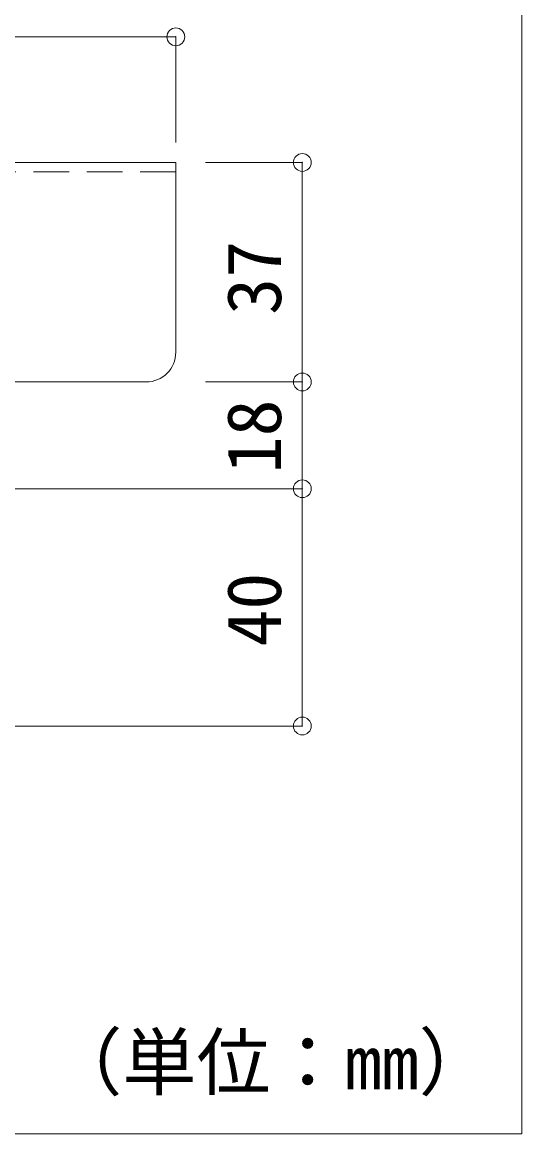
# Model space of a CAD drawing. Units: millimetres on the paper, enlarged 15 times, with parts at other scales. Extents: x -2895 to 2955, y -2104 to 2057.
# Drawn here: x -268 to -15, y 53 to 615 of the extents above; entities that cross this region are included whole.
import ezdxf
from ezdxf.enums import TextEntityAlignment as Align

# ---------------------------------------------------------------- set-up
doc = ezdxf.new("R2010")
doc.units = ezdxf.units.MM
doc.header["$LTSCALE"] = 15
doc.header["$PDMODE"] = 32
doc.header["$PDSIZE"] = 9
doc.linetypes.add('DASHED1', pattern=[1.8, 1.2, -0.6])
for name, color, linetype, lineweight in [('1-4_金具', 3, 'Continuous', 18), ('1-5_寸法', 4, 'Continuous', 9), ('1-6_文字', 7, 'Continuous', 18), ('1-E', 3, 'Continuous', 18)]:
    doc.layers.add(name, color=color, linetype=linetype, lineweight=lineweight)
doc.styles.add('ＭＳ ゴシック', font='')
doc.styles.get('ＭＳ ゴシック').set_extended_font_data('MS Gothic')

msp = doc.modelspace()

# ---------------------------------------------------------------- linework, layer by layer
at = {"layer": '1-4_金具'}
for p, q in [((-190.16, 543.83), (-490.16, 543.83)), ((-190.16, 447.83), (-190.16, 543.83)), ((-205.16, 432.83), (-370.16, 432.83))]:
    msp.add_line(p, q, dxfattribs=at)
at = {"layer": '1-4_金具', "linetype": 'DASHED1'}
msp.add_line((-190.16, 539.03), (-490.16, 539.03), dxfattribs=at)
at = {"layer": '1-4_金具'}
msp.add_arc((-205.16, 447.83), 15, 270, 0, dxfattribs=at)
at = {"layer": '1-5_寸法'}
for p, q in [((-490.16, 607.37), (-190.16, 607.37)), ((-190.16, 607.37), (-190.16, 553.88)), ((-126.17, 543.83), (-175.2, 543.83)), ((-126.17, 543.83), (-126.17, 432.83)), ((-126.17, 432.83), (-175.2, 432.83)), ((-126.17, 432.83), (-175.2, 432.83)), ((-126.17, 432.83), (-126.17, 378.83)), ((-126.17, 378.83), (-278.26, 378.83)), ((-126.17, 378.83), (-126.17, 258.83)), ((-126.17, 258.83), (-278.26, 258.83))]:
    msp.add_line(p, q, dxfattribs=at)
at = {"layer": '1-5_寸法', "color": 3}
for p in [(-190.16, 607.37), (-126.17, 543.83), (-126.17, 432.83), (-126.17, 378.83), (-126.17, 258.83)]:
    msp.add_point(p, dxfattribs=at)
at = {"layer": '1-E'}
for p, q in [((-15.14, 52.64), (-15.14, 845.61)), ((-2850.14, 52.64), (-15.14, 52.64))]:
    msp.add_line(p, q, dxfattribs=at)

# ---------------------------------------------------------------- texts
at = {"layer": '1-5_寸法', "color": 7, "style": 'ＭＳ ゴシック'}
for s, p in [('37', (-128.66, 466.78)), ('18', (-128.66, 386.6)), ('40', (-128.66, 298.97))]:
    msp.add_text(s, height=27.49, rotation=90, dxfattribs=at).set_placement(p, align=Align.BOTTOM_LEFT)
at = {"layer": '1-6_文字', "style": 'ＭＳ ゴシック'}
msp.add_text('（単位：mm）', height=27.49, dxfattribs=at).set_placement((-254.7, 66.91), align=Align.BOTTOM_LEFT)

doc.saveas('drawing.dxf')
